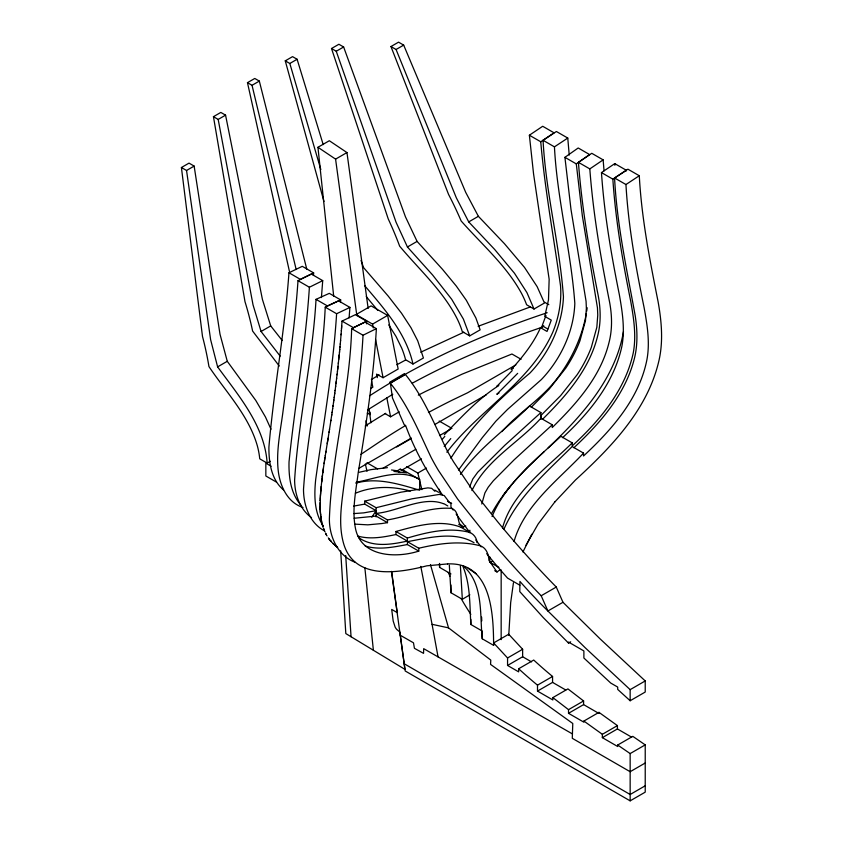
<?xml version="1.0" encoding="UTF-8"?>
<svg xmlns="http://www.w3.org/2000/svg" width="843" height="843" viewBox="0 0 843 843"><rect width="100%" height="100%" fill="white"/><g stroke="black" fill="none" stroke-linecap="round" stroke-linejoin="round"><path stroke-width="1.26" d="M320.161 504.167L320.161 505.115M320.171 503.524L320.182 502.544M320.245 500.173L320.171 506.253M320.224 500.637L320.256 499.593M320.245 500.057L320.308 498.413M320.287 498.771L320.403 496.464M320.319 498.171L320.361 497.349M508.761 635.39L510.668 602.703L513.44 582.819M320.372 496.959L320.435 495.842M320.424 496.074L320.488 495.083M320.445 495.716L320.519 494.441M366.526 323.838L366.716 321.257L355.335 314.692L342.016 321.099L341.499 328.918M353.343 328.517L353.396 327.664L366.716 321.257M418.781 551.111L407.401 544.546L407.401 541.67L418.781 548.235L418.781 551.111C395.936 558.403 360.509 557.107 355.325 527.686C351.879 509.372 355.946 490.731 358.233 472.544C366.041 424.83 373.681 376.958 376.368 328.633L364.987 322.068L351.647 328.675C349.845 392.669 331.71 454.988 329.381 518.803C329.265 536.369 337.579 555.558 354.892 562.176M376.368 328.633L363.027 335.24C360.372 384.787 352.047 433.766 344.26 482.691C341.815 502.744 337.927 523.703 343.607 543.566C354.25 580.469 398.718 573.071 426.874 565.811L447.644 563.914M320.509 494.757L320.572 493.787M320.53 494.314L320.614 493.123M341.668 326.504L341.71 325.851M341.584 327.822L341.626 327.158M320.593 493.408L320.677 492.323M320.625 492.997L320.783 490.953M341.373 330.762L341.531 328.454M341.404 330.256L340.551 340.867M349.076 317.885L349.929 307.41L338.549 300.835L325.229 307.168C322.532 368.433 307.663 428.423 303.501 489.435C303.543 505.157 309.444 522.565 323.933 530.553M349.929 307.41L336.61 313.733C333.069 369.434 323.375 424.45 315.672 479.646C314.091 495.326 314.06 512.639 323.396 526.137M321.415 297.579L322.721 280.635L311.352 274.07L298.011 280.677C294.997 324.429 288.633 367.854 283.016 411.331C280.519 430.71 276.125 450.246 278.137 469.888C279.686 485.252 287.126 502.512 303.037 507.454M322.721 280.635L309.392 287.242C305.64 345.767 294.955 403.586 289.033 461.859C288.622 477.138 290.709 494.093 301.499 505.779M320.719 491.648L320.825 490.394M341.057 334.776L341.12 334.091M320.793 490.816L320.888 489.688M313.438 275.45L313.659 272.9L302.279 266.325L288.959 272.763C284.797 331.162 273.87 388.865 268.906 447.148C268.791 462.28 271.225 479.635 283.511 489.931M320.846 490.11L320.962 488.814M340.593 340.382L340.266 344.155M320.93 489.13L321.025 488.086M320.972 488.677L321.172 486.58M340.298 343.754L339.982 347.211M340.456 302.489L340.698 299.918L329.318 293.353L316.03 299.349C312.595 360.014 298.443 419.582 294.607 480.099C294.713 494.167 299.644 509.204 311.52 517.655M340.024 346.726L339.718 349.993M321.13 487.033L321.71 481.511M339.782 349.35L339.202 355.198M339.466 352.564L339.571 351.531M338.96 357.558L339.149 355.735M339.107 356.146L339.244 354.755M339.034 356.8L337.948 366.947M338.781 359.255L338.833 358.707M338.328 363.459L338.422 362.606M321.636 482.207L321.784 480.91M337.653 369.508L337.832 367.938M337.78 368.433L338.001 366.389M321.752 481.163L322.037 478.782M337.432 371.478L337.706 369.034M337.474 371.11L336.547 378.928M321.857 480.268L321.942 479.53M337.042 374.808L337.126 374.113M322.005 479.024L322.289 476.643M336.22 381.637L336.652 378.107M335.967 383.691L336.094 382.68M336.262 381.321L335.567 386.895M322.216 477.233L322.416 475.642M322.321 476.443L322.511 474.978M335.672 386.052L335.082 390.72M322.447 475.441L322.816 472.575M335.135 390.351L334.176 397.633M334.65 394.029L334.787 393.038M322.785 472.849L322.922 471.764M322.88 472.154L323.291 469.129M333.786 400.551L334.239 397.179M586.728 311.141L587.192 307.737M323.017 471.089L323.132 470.225M333.554 402.227L333.87 399.909M333.607 401.848L332.985 406.337M323.227 469.54L323.438 468.023M323.385 468.402L324.155 463.07M332.627 408.855L333.09 405.557M332.669 408.56L332.079 412.659M331.678 415.378L332.153 412.132M324.081 463.587L324.302 462.069M331.794 414.545L330.867 420.741M324.27 462.312L324.576 460.257M324.471 461.005L324.745 459.193M324.671 459.646L324.998 457.528M330.951 420.204L329.465 429.719M324.882 458.255L325.345 455.294M325.272 455.778L329.17 431.595M325.767 452.638L325.978 451.258M329.055 432.259L329.56 429.14M327.21 443.618L328.096 438.202M623.462 331.636C615.306 378.823 581.733 416.052 548.161 447.844M481.774 504.019L484.915 492.913L488.202 487.222L493.292 480.826L514.093 459.867L552.26 424.798L540.879 418.233C518.94 442.628 486.126 459.972 471.975 490.584M502.502 527.96C512.228 492.091 547.033 467.833 572.218 442.87L560.837 436.305C535.463 460.057 505.61 483.597 492.07 516.559M514.03 541.543C524.241 505.083 558.698 479.688 583.535 453.113L572.155 446.548C547.139 471.648 518.087 496.316 503.808 529.499M586.338 313.417C582.07 337.305 571.48 359.866 556.717 379.044C541.217 399.329 518.708 412.543 501.933 431.605M469.54 486.98L472.797 479.014L477.696 472.259L504.778 445.336L540.89 412.575L529.509 406.01C506.822 428.676 478.887 447.896 460.468 474.409M545.969 315.419L542.165 325.746L547.855 329.033M522.923 551.975L531.785 534.251M543.777 325.809L540.521 327.685C533.482 343.364 522.681 356.979 511.164 369.603L513.271 368.38M525.979 545.221L538.119 524.03L554.768 502.017M491.722 513.324C504.672 489.383 524.293 470.12 544.041 451.774M371.826 517.244L376.094 510.679L364.713 504.103L353.586 506.116M458.508 470.015L482.228 437.738L495.842 421.205L507.602 409.361L541.248 379.677A75.564 43.625 -60 0 0 554.915 362.585C566.58 345.061 574.041 324.513 574.821 303.385C571.059 250.972 557.16 199.517 554.441 146.851L543.061 140.286L556.401 131.497L567.771 138.062L569.225 155.07M450.868 458.192C471.701 424.904 500.11 398.159 529.868 373.112A75.564 43.625 -60 0 0 543.545 356.02C555.2 338.496 562.66 317.948 563.44 296.82C559.678 244.407 545.779 192.952 543.061 140.286M446.853 452.227C479.33 409.719 530.679 382.227 552.903 331.921C558.814 317.379 561.723 301.541 560.532 285.851C553.872 237.863 544.905 190.107 540.753 141.782L529.372 135.217L542.702 126.271L554.072 132.836L540.753 141.782M503.092 495.494L511.132 485.22M444.219 446.495L450.763 438.592M442.449 439.129L444.819 436.389M554.673 502.133L575.453 480.036C611.049 447.37 647.171 410.193 658.71 361.647C663.483 341.889 661.607 321.309 658.056 301.52C649.784 259.95 641.565 218.168 639.289 175.744L627.909 169.18L614.579 177.968C616.886 224.438 626.918 269.971 635.19 315.619C637.382 329.887 637.909 344.65 634.336 358.76C625.243 394.461 600.216 423.165 573.893 447.738M444.25 434.83C461.037 417.454 477.823 399.118 498.118 385.999M512.228 370.583L496.696 386.484L498.908 385.209M517.676 373.354L496.78 394.292L499.024 392.996M542.744 419.087C566.348 395.746 589.394 369.297 597.561 336.273C601.091 322.911 600.722 308.865 598.172 295.377C589.394 251.393 581.775 207.104 578.435 162.341L591.754 153.3L603.135 159.864L604.052 170.876M531.29 407.264L549.193 389.129L565.758 368.149A79.948 46.154 -60 0 0 579.942 340.814L585.453 320.688L586.38 308.433L586.075 301.299L570.996 209.486L564.915 157.335L578.203 147.978L589.584 154.554L576.296 163.9L582.376 216.05L597.455 307.864L597.761 314.997L596.833 327.263L591.312 347.379A79.948 46.154 -60 0 1 577.128 374.724L560.574 395.694L540.89 415.536L540.869 419.266L540.89 412.575M562.587 437.675C589.362 412.859 614.115 382.722 621.902 346.199C625.116 329.044 622.303 311.552 619.331 294.576C611.175 254.28 604.22 213.648 601.47 172.583L614.789 163.616L626.17 170.181L626.223 170.971M499.646 570.068L497.001 571.997L494.725 570.679M552.26 424.798L552.26 427.517C576.528 403.639 600.553 376.758 608.931 342.848C612.471 329.487 612.102 315.44 609.552 301.942C600.774 257.958 593.156 213.669 589.815 168.906L603.135 159.864M572.218 442.87L572.218 445.905C599.658 420.678 625.327 390.119 633.283 352.774C636.497 335.619 633.683 318.117 630.701 301.151C622.545 260.856 615.601 220.223 612.85 179.159L626.18 170.423M554.441 146.851L567.771 138.062M583.535 453.113L583.535 456C611.87 429.645 639.437 398.454 646.992 359.297C650.101 342.058 647.171 324.523 644.084 307.505C635.759 266.904 628.298 225.977 625.949 184.533L639.289 175.744M369.729 395.725C424.693 360.014 485.115 333.385 547.191 312.721M367.58 409.919L392.785 394.261M371.341 379.571L379.15 374.882M289.423 271.393L247.473 82.667L254.765 78.462L259.328 81.086L306.789 269.202M323.975 201.519L285.261 60.844L292.553 56.639L297.105 59.273L323.196 144.596M247.473 82.667L252.036 85.301L259.328 81.086M285.261 60.844L289.823 63.478L297.105 59.273M279.286 366.052L252.615 331.067A223.869 141.93 65.4 0 0 244.986 301.657L213.448 116.682L220.824 112.425L225.566 115.154L262.415 299.423L270.719 325.914L282.226 340.488M331.51 48.515L338.897 44.258L343.628 46.987L405.462 216.841L417.095 241.404L442.438 269.265L456.295 286.062L466.348 300.319L475.895 318.001L480.141 329.845L469.699 335.872L462.291 331.594A55.786 29.242 55.8 0 0 457.823 320.129C443.924 291.615 419.719 270.192 399.656 246.177A223.406 117.103 55.8 0 0 388.244 218.948L331.51 48.515L336.252 51.254L396.073 222.267L407.432 246.988L432.607 274.997L451.69 299.265L463.387 319.054L469.699 335.872M213.448 116.682L218.179 119.421L225.566 115.154M336.252 51.254L343.628 46.987M270.287 461.29L267.157 463.102L259.749 458.824A56.607 37.545 68.8 0 0 257.4 446.052C248.822 415.61 226.124 392.269 208.948 366.579A226.409 150.18 68.8 0 0 202.499 336.473L181.414 167.515L189.022 163.12L194.143 166.082L220.002 334.207L227.273 361.299L255.777 400.436L265.461 416.99L270.993 429.213M390.952 46.544L398.549 42.15L403.681 45.111L465.705 192.352L478.381 216.314L504.472 243.711L524.483 267.389L537.139 286.631L544.462 303.006L534.019 309.033L526.612 304.755A56.397 27.419 53.2 0 0 521.606 293.533C506.432 265.598 481.901 244.554 461.153 220.971A225.639 109.685 53.2 0 0 448.56 194.417L390.952 46.544L396.073 49.495L456.316 197.778L468.719 221.899L494.641 249.423L514.462 273.227L526.917 292.584L534.019 309.033M181.414 167.515L186.545 170.476L194.143 166.082M396.073 49.495L403.681 45.111M333.702 296.325L317.948 147.293L329.328 140.728L346.958 152.562L368.149 308.433M317.948 147.293L335.577 159.127L346.958 152.562M280.192 356.146L261.067 331.489L270.719 325.914M407.432 246.988L417.095 241.404M267.157 463.102C264.628 425.673 238.706 395.862 217.61 366.874L227.273 361.299M468.719 221.899L478.381 216.314M387.632 315.408L371.131 305.883L356.062 314.587L372.553 324.112L387.632 315.408L398.149 369.023L383.07 377.727L376.515 374.113L377.337 377.643M370.751 388.391L372.838 387.19L371.552 380.941M388.707 324.903L395.968 336.357L401.658 347.99A55.469 31.265 58.8 0 1 405.567 359.74L412.975 364.018L423.418 357.99L417.738 340.857L411.015 327.758L401.5 313.185L388.191 296.072L363.628 267.674L361.036 260.445M389.529 382.353L404.587 373.544M385.125 413.65L390.604 416.811L399.224 411.837M360.836 454.419L377.769 443.07A692.988 400.098 0 0 1 405.43 425.578M515.842 364.924L467.602 392.775L453.06 399.751A692.988 400.098 0 0 0 428.444 412.49M358.707 468.455L411.352 438.065M434.872 424.482L486.39 394.735M396.726 446.948L410.731 438.866M383.091 468.171L415.831 449.277M439.53 435.589L450.826 429.066M396.821 471.079L400.14 469.172L403.892 470.542L419.666 479.53L419.666 489.414M401.152 470.552L421.468 458.824M406.684 466.611L417.843 473.039L426.453 468.065M449.34 565.2L450.952 592.734L462.333 599.31L469.867 594.842M556.275 587.044A664.632 383.723 60 0 1 497.233 521.248L472.775 490.478L453.523 461.774A164.754 95.122 60 0 1 446.221 448.792C434.113 423.386 423.355 396.642 405.472 374.566A559.499 435.82 31.4 0 0 390.393 383.27C408.286 405.346 419.034 432.09 431.152 457.496A164.754 95.122 60 0 0 438.455 470.478L457.707 499.182L482.154 529.941A664.632 383.723 60 0 0 541.195 595.748L556.275 587.044L562.976 602.281L600.227 639.005L645.222 680.944L645.222 692.04L630.153 700.744L617.698 689.405L617.698 687.077L610.722 683.041L583.883 658.014L583.883 650.944L568.519 642.081L568.519 643.072L570.679 641.829M562.976 602.281L547.897 610.985A419.319 242.089 60 0 1 519.931 581.438L519.783 591.607L543.324 617.656L568.519 643.072M493.619 642.946L508.698 634.242L522.639 649.268L522.639 656.75L507.56 665.454L507.56 657.972L493.619 642.946L493.619 645.369L482.249 638.794C479.667 614.431 483.756 583.788 463.218 565.927M507.56 657.972L522.639 649.268M518.656 668.752L533.724 660.048A357.516 206.409 60 0 0 552.565 676.455L552.565 682.387L537.497 691.091L537.497 685.159A357.516 206.409 60 0 1 518.656 668.752L518.656 671.86L507.56 665.454M537.497 685.159L552.565 676.455M552.85 697.604L567.929 688.9L583.598 700.955L583.598 704.611L598.962 713.473L598.962 712.356L583.883 721.06L583.883 722.177L568.519 713.315L568.519 709.658L552.85 697.604L552.85 699.964L537.497 691.091M568.519 709.658L583.598 700.955M568.519 713.315L583.598 704.611M630.153 700.744L630.153 689.648L645.222 680.944M391.447 571.364L405.177 670.965L630.153 800.85L645.222 792.146L645.222 744.875L632.777 736.329L617.698 745.033L617.698 746.519L602.345 737.646L602.345 734.306L617.413 725.602L598.962 712.356M602.345 737.646L617.413 728.942L631.681 737.182M630.153 800.85L630.153 753.579L645.222 744.875M645.222 763.01L630.153 771.714L572.281 738.31L572.776 723.484L490.563 664.4L490.784 660.08L448.529 627.866L432.059 624.315L420.783 566.37M645.222 785.792L630.153 794.496L404.187 663.757M396.874 364.756L405.673 359.982M465.789 526.032L463.323 527.033L458.771 524.399M412.301 383.186C453.903 360.541 497.77 342.216 542.618 327.052M420.689 352.226L463.819 332.247M313.659 272.9L300.329 279.328L288.959 272.763M340.698 299.918L327.411 305.914L316.03 299.349M478.139 326.283L530.099 307.021M491.3 561.744L492.681 561.238M355.419 493.271C372.922 485.947 392.29 485.979 410.383 491.079M355.799 483.165C377.053 477.075 399.245 484.145 419.666 490.226M395.968 531.49L407.348 538.055L407.348 541.09L395.968 534.525L395.968 531.49C416.705 525.779 440.046 519.119 461.005 527.275M407.348 538.055C426.495 532.428 446.779 527.497 466.748 531.712C472.428 532.302 476.664 537.023 477.054 542.65M364.713 504.103L364.713 501.153L400.836 492.207L427.917 487.865L431.648 488.318L434.872 491.279M364.713 501.153L376.094 507.718L412.216 498.771L439.298 494.43L444.198 495.526L449.382 502.354L451.469 503.387M443.45 503.724C423.165 495.589 396.695 511.891 376.104 513.366L387.485 519.931C408.676 516.38 429.772 506.643 451.542 508.392C458.012 510.363 457.57 518.508 459.53 523.682L463.323 527.033M356.199 482.259C376.452 478.571 400.098 467.812 419.666 479.53M359.16 472.28L371.046 469.625L387.411 467.654M407.401 541.67C428.571 537.845 454.409 530.827 474.061 542.713M418.781 548.235C438.118 543.693 458.497 540.574 478.129 545.284C485.505 546.243 488.729 553.64 488.898 560.289L497.001 571.997M395.968 534.525C383.565 537.17 370.414 539.615 357.927 536.116M407.348 541.09C391.584 544.536 373.291 547.592 359.055 537.897M376.094 510.679L363.733 512.871L353.902 513.577M407.401 544.546C393.597 547.044 379.023 550.268 365.23 546.032M387.485 519.931L387.485 522.66L381.89 523.535L367.843 524.841L354.998 524.135M354.144 518.255L376.104 516.085L387.485 522.66M393.923 471.416L406.653 472.934L400.14 469.172M447.549 563.914C491.564 561.912 493.45 613.809 493.619 645.369M391.531 469.983L396.853 470.731L399.982 472.544M367.211 413.081L370.319 414.693L369.972 412.101M468.097 568.319L476.337 573.883M400.246 635.232L413.481 642.809L414.429 648.309L423.555 653.357L423.681 648.657L572.429 733.926M614.579 177.968L625.949 184.533M601.47 172.583L612.85 179.159M578.435 162.341L589.815 168.906M564.915 157.335L576.296 163.9M544.589 302.247L548.835 304.692M540.521 327.685L547.033 331.447L551.269 320.129L544.757 316.367L548.487 299.866L549.151 279.286L533.566 173.932L529.372 135.217M521.069 359.276L511.943 354.007L462.048 374.176L425.388 391.531A693.367 400.309 0 0 0 418.328 395.146M298.011 280.677L309.392 287.242M325.229 307.168L336.61 313.733M342.016 321.099L353.396 327.664M351.647 328.675L363.027 335.24M439.161 421.036L451.953 428.413M434.788 490.11L438.581 492.301M447.57 501.343L450.952 503.303A7.45 4.299 -60 0 0 451.637 503.397M444.008 503.756L447.802 505.948M366.916 462.744L377.569 468.898M461.269 527.465L468.856 531.838M489.783 562.144L498.887 567.392M519.878 585.221L507.56 578.108A519.446 299.908 60 0 1 486.706 553.672M271.151 466.242L265.84 463.176L265.84 475.989L276.451 482.112M439.488 563.43L439.582 567.371L450.952 573.946M463.186 567.054C470.552 585.211 469.635 605.327 470.868 624.505L482.249 631.07L482.249 638.794M522.639 656.75L531.511 661.881M552.565 682.387L565.737 689.985M617.698 745.033L630.153 753.579M602.345 734.306L583.883 721.06M337.695 547.349L336.831 546.728M337.432 547.16L336.104 546.159M463.07 565.916L464.957 567.318M335.862 545.969L335.293 545.505M335.714 545.853L335.008 545.273M334.966 545.231L334.502 544.831M630.153 689.648L585.147 647.709L547.897 610.985L541.195 595.748M333.997 544.388L332.943 543.377M333.554 543.967L332.764 543.208M332.005 542.428L331.552 541.944M330.825 541.132L331.299 541.67M331.141 541.491L330.667 540.943M364.555 285.535C384.44 308.865 406.094 333.27 412.975 364.018M330.751 541.037L330.245 540.437L330.635 540.9M366.273 296.62L377.812 310.435M330.171 540.342L329.276 539.214L329.75 539.826M329.307 539.257L328.918 538.73L329.244 539.162M453.176 510.026L450.952 507.012L450.952 503.303M456.126 514.051L460.552 520.078A519.446 299.908 60 0 0 469.635 532.133M470.868 614.347L470.626 614.02A147.03 84.89 60 0 1 463.007 601.797L461.205 598.656M328.391 537.982L328.296 537.845M442.375 494.841C427.675 473.186 414.535 450.004 405.609 425.473L404.187 424.651L392.48 397.991L390.393 383.27M327.052 535.937L326.778 535.474M325.619 533.366L326.504 534.999L325.482 533.103M448.276 572.397L449.92 576.233M324.218 530.3L324.808 531.691L323.701 529.014M324.144 530.142L323.459 528.329L323.68 528.951M323.027 527.054L322.827 526.401M322.953 526.822L322.5 525.284M322.785 526.274L322.332 524.673M289.823 63.478L320.835 169.569M430.446 564.568L448.529 627.866M322.458 525.147L321.857 522.723M322.279 524.472L322.152 523.988M261.067 331.489L253.026 304.85L218.179 119.421M252.036 85.301L296.167 269.507M365.346 463.966L367.011 471.332M321.815 522.502L321.699 521.996M386.779 397.654L390.604 416.811M372.553 324.112L373.301 327.938M375.556 339.434L383.07 377.727M217.61 366.874L210.613 339.634L186.545 170.476M432.059 624.315L438.054 656.897M321.425 520.584L321.647 521.701L321.078 518.508M321.383 520.363L321.236 519.52M321.183 519.214L320.909 517.296M368.992 408.434L370.973 422.775M320.962 517.707L320.856 516.885M335.577 159.127L356.768 314.997M391.679 571.796L397.232 612.598L391.689 609.426L393.186 621.028L395.125 627.044A7.165 4.141 60 0 0 395.978 628.457A6.428 3.709 60 0 0 396.726 629.415L399.877 632.081L404.946 669.374L345.809 633.567L340.677 550.837M320.888 517.138L320.793 516.401M320.835 516.727L320.603 514.62M320.688 515.473L320.572 514.272M364.861 567.792L373.386 650.269M320.593 514.536L320.445 512.776M320.551 514.104L320.414 512.407M320.435 512.681L320.382 511.87M320.403 512.228L320.351 511.311M614.895 165.196L614.821 164.048M614.863 164.638L614.81 163.848M345.704 555.569L351.057 636.75M320.372 511.775L320.329 510.942M462.333 599.31L460.383 565.706M320.329 511.037L320.277 509.91M320.298 510.479L320.256 509.53M481.606 617.076L481.785 620.891M320.266 509.815L320.235 508.951M320.235 509.046L320.214 508.455M320.235 508.845L320.203 507.971M320.214 508.361L320.192 507.37M320.203 507.771L320.182 506.864M320.192 507.275L320.171 505.842M617.413 725.602L617.413 728.942M501.163 569.952L501.163 639.637M489.783 556.896L489.783 561.86M470.868 619.426L470.868 624.505M469.867 530.236L469.867 532.765M450.952 584.979L450.952 592.734M439.582 563.682L439.582 567.371M376.094 507.718L376.094 516.885M365.23 426.01A693.367 400.309 0 0 1 385.694 413.312M481.216 546.896A519.446 299.908 60 0 1 475.779 540.047M421.9 489.614A647.719 373.965 60 0 1 417.843 473.039M440.404 493.966A647.719 373.965 60 0 1 439.129 489.214M366.041 420.741A43.33 25.016 60 0 0 366.326 422.417L366.937 425.146A21.107 12.192 60 0 0 367.2 426.052"/></g></svg>
